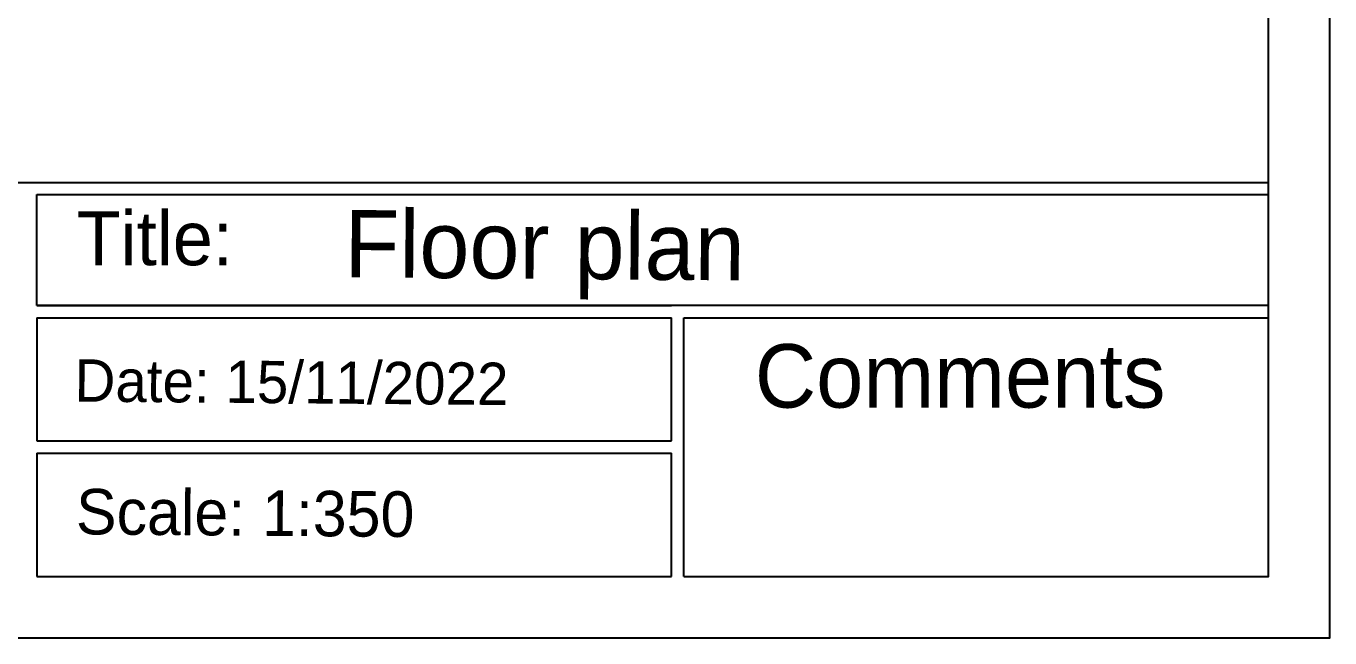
# Model space of a CAD drawing. Header units: millimetres. Extents: x 268 to 10756, y 109 to 4664.
# Drawn here: x 9364 to 10756, y 2712 to 3365 of the extents above; entities that cross this region are included whole.
import ezdxf

# ---------------------------------------------------------------- set-up
doc = ezdxf.new("R2010")
doc.units = ezdxf.units.MM
doc.layers.add('Frame', color=7, linetype='Continuous')

msp = doc.modelspace()

# ---------------------------------------------------------------- linework, layer by layer
at = {"layer": 'Frame'}
for p, q in [((8061.2, 3198.3), (10690.3, 3198.3)), ((9375.7, 3185.2), (10053.2, 3185.2)), ((9375.7, 3185.2), (10690.3, 3185.2)), ((9375.7, 3066.9), (9375.7, 3185.2)), ((9375.7, 3066.9), (10053.2, 3066.9)), ((10690.3, 3066.9), (9375.7, 3066.9)), ((9375.7, 3053.7), (10053.2, 3053.7)), ((9375.7, 3053.7), (9375.7, 2922.3)), ((10053.2, 2922.3), (10053.2, 3053.7)), ((10066.3, 3053.7), (10690.3, 3053.7)), ((10066.3, 2777.7), (10066.3, 3053.7)), ((9375.7, 2922.3), (10053.2, 2922.3)), ((9375.7, 2909.1), (9375.7, 2777.7)), ((9375.7, 2909.1), (10053.2, 2909.1)), ((10053.2, 2777.7), (10053.2, 2909.1)), ((9375.7, 2777.7), (10053.2, 2777.7))]:
    msp.add_line(p, q, dxfattribs=at)
msp.add_lwpolyline([(7995.5, 2712), (10756, 2712), (10756, 4664), (7995.5, 4664)], close=True, dxfattribs=at)
for points in [[(10690.3, 3066.9), (10690.3, 4598.3), (8061.2, 4598.3), (8061.2, 3198.3)], [(10066.3, 2777.7), (10690.3, 2777.7), (10690.3, 3185.2)], [(9375.7, 2777.7), (10053.2, 2777.7)]]:
    msp.add_lwpolyline(points, dxfattribs=at)

# ---------------------------------------------------------------- texts
for s, height, p in [('Title:', 57.6, (9418.1, 3109.8)), ('Comments', 67.8, (10142.1, 2957.8))]:
    msp.add_text(s, height=height, dxfattribs=at).set_placement(p)
for s, height, p in [('Floor plan', 71.87, (9703.7, 3097)), ('Date: 15/11/2022', 45.137, (9415.8, 2964.3)), ('Scale: 1:350', 48.589, (9417.3, 2822.6))]:
    msp.add_text(s, height=height, rotation=359.5369, dxfattribs=at).set_placement(p)

doc.saveas('drawing.dxf')
